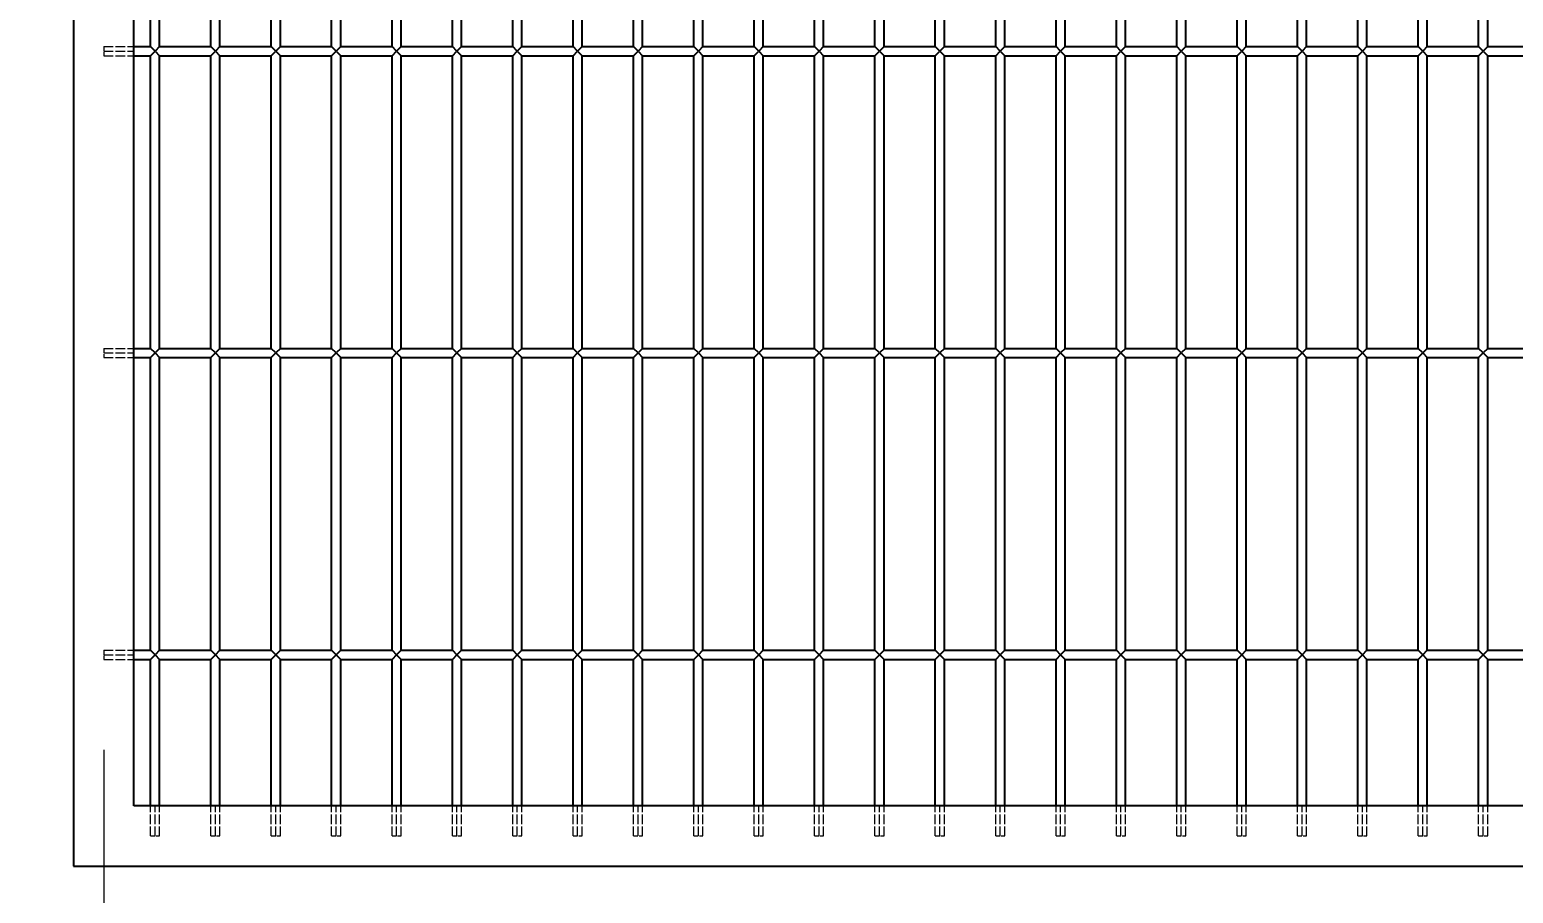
# Model space of a CAD drawing. Header units: millimetres. Extents: x 120 to 9117, y 110 to 4090.
# Drawn here: x 1880.7 to 2372.3, y 1988 to 2274.1 of the extents above; entities that cross this region are included whole.
import ezdxf

# ---------------------------------------------------------------- set-up
doc = ezdxf.new("R2010")
doc.units = ezdxf.units.MM
doc.header["$LTSCALE"] = 20
doc.linetypes.add('DASHED', pattern=[0.2067, 0.1654, -0.0413])
doc.layers.add('可见 (ISO)', color=7, linetype='Continuous', lineweight=25)
doc.layers.add('尺寸 (ISO)', color=7, linetype='Continuous', lineweight=18, true_color=0x008000)
doc.layers.add('隐藏 (ISO)', color=5, linetype='DASHED', lineweight=18, true_color=0x0000ff)
doc.styles.add('最新国标', font='simfang.ttf')
doc.dimstyles.new('默认 (GB)', dxfattribs={"dimscale": 20, "dimtxt": 2.8, "dimasz": 2.5, "dimexe": 2, "dimexo": 1.5, "dimgap": 0.5, "dimtad": 1, "dimtoh": 1, "dimdsep": 46, "dimtxsty": '最新国标', "dimcen": 0.09, "dimdle": 10, "dimclrd": 256, "dimclre": 256, "dimclrt": 256, "dimaunit": 1, "dimadec": 3, "dimazin": 2, "dimtfac": 0.535714, "dimtdec": 3, "dimtmove": 0, "dimatfit": 3, "dimfxl": 0, "dimtolj": 1, "dimlwd": -1, "dimlwe": -1, "dimarcsym": 0})

# ---------------------------------------------------------------- blocks, each defined once
blk = doc.blocks.new('*D6')
at = {"layer": 'Defpoints', "color": 0, "transparency": 16777216}
for p in [(1895.28, 3037.01), (1555.19, 1997.01), (1895.28, 1997.01)]:
    blk.add_point(p, dxfattribs=at)
at = {"layer": '尺寸 (ISO)', "color": 116, "true_color": 0x00803f, "transparency": 16777216}
for p, q in [((1865.28, 3037.01), (1515.19, 3037.01)), ((1555.19, 2987.01), (1555.19, 2047.01)), ((1865.28, 1997.01), (1515.19, 1997.01))]:
    blk.add_line(p, q, dxfattribs=at)
for points in [[(1546.85, 2987.01), (1563.52, 2987.01), (1555.19, 3037.01)], [(1546.85, 2047.01), (1563.52, 2047.01), (1555.19, 1997.01)]]:
    blk.add_solid(points, dxfattribs=at)
at = {"layer": '尺寸 (ISO)', "transparency": 16777216, "insert": (1516.87, 2517.01), "char_height": 56, "attachment_point": 5, "rotation": 90, "style": '最新国标'}
blk.add_mtext('\\A1;1040', dxfattribs=at)
blk = doc.blocks.new('*D8')
at = {"layer": 'Defpoints', "color": 0, "transparency": 16777216}
for p in [(2082.28, 2007.01), (2102.28, 2007.01), (2102.28, 1853.84)]:
    blk.add_point(p, dxfattribs=at)
at = {"layer": '尺寸 (ISO)', "color": 116, "true_color": 0x00803f, "transparency": 16777216}
for p, q in [((2082.28, 1977.01), (2082.28, 1813.84)), ((2102.28, 1977.01), (2102.28, 1813.84)), ((2032.28, 1853.84), (1982.28, 1853.84)), ((2082.28, 1853.84), (2102.28, 1853.84)), ((2152.28, 1853.84), (2295.88, 1853.84))]:
    blk.add_line(p, q, dxfattribs=at)
for points in [[(2032.28, 1862.17), (2032.28, 1845.51), (2082.28, 1853.84)], [(2152.28, 1862.17), (2152.28, 1845.51), (2102.28, 1853.84)]]:
    blk.add_solid(points, dxfattribs=at)
at = {"layer": '尺寸 (ISO)', "transparency": 16777216, "insert": (2249.08, 1892.16), "char_height": 56, "attachment_point": 5, "style": '最新国标'}
blk.add_mtext('\\A1;20', dxfattribs=at)
blk = doc.blocks.new('*D10')
at = {"layer": 'Defpoints', "color": 0, "transparency": 16777216}
for p in [(1715.28, 2507.01), (1915.28, 2507.01), (1895.28, 1997.01)]:
    blk.add_point(p, dxfattribs=at)
at = {"layer": '尺寸 (ISO)', "color": 116, "true_color": 0x00803f, "transparency": 16777216}
for p, q in [((1885.28, 2507.01), (1675.28, 2507.01)), ((1715.28, 2047.01), (1715.28, 2457.01)), ((1865.28, 1997.01), (1675.28, 1997.01))]:
    blk.add_line(p, q, dxfattribs=at)
for points in [[(1706.95, 2457.01), (1723.61, 2457.01), (1715.28, 2507.01)], [(1706.95, 2047.01), (1723.61, 2047.01), (1715.28, 1997.01)]]:
    blk.add_solid(points, dxfattribs=at)
at = {"layer": '尺寸 (ISO)', "transparency": 16777216, "insert": (1676.96, 2252.01), "char_height": 56, "attachment_point": 5, "rotation": 90, "style": '最新国标'}
blk.add_mtext('\\A1;510', dxfattribs=at)
blk = doc.blocks.new('_DotSmall')
at = {"color": 0, "linetype": 'ByBlock', "const_width": 0.5}
blk.add_lwpolyline([(-0.0625, 0, 1), (0.0625, 0, 1)], format="xyb", close=True, dxfattribs=at)
blk = doc.blocks.new('*D20')
at = {"layer": 'Defpoints', "color": 0, "transparency": 16777216}
for p in [(1905.28, 2065.51), (1895.28, 1997.01), (1905.28, 1688.28)]:
    blk.add_point(p, dxfattribs=at)
at = {"layer": '尺寸 (ISO)', "color": 116, "true_color": 0x00803f, "transparency": 16777216}
for p, q in [((1905.28, 2035.51), (1905.28, 1648.28)), ((1895.28, 1967.01), (1895.28, 1648.28)), ((1845.28, 1688.28), (1706.8, 1688.28)), ((1905.28, 1688.28), (1895.28, 1688.28)), ((1905.28, 1688.28), (2005.28, 1688.28))]:
    blk.add_line(p, q, dxfattribs=at)
blk.add_solid([(1845.28, 1696.61), (1845.28, 1679.94), (1895.28, 1688.28)], dxfattribs=at)
at = {"layer": '尺寸 (ISO)', "color": 116, "true_color": 0x00803f, "transparency": 16777216, "xscale": 50, "yscale": 50, "zscale": 50, "rotation": 180}
blk.add_blockref('_DotSmall', (1905.28, 1688.28), dxfattribs=at)
at = {"layer": '尺寸 (ISO)', "transparency": 16777216, "insert": (1751.04, 1726.6), "char_height": 56, "attachment_point": 5, "style": '最新国标'}
blk.add_mtext('\\A1;10', dxfattribs=at)
blk = doc.blocks.new('*D21')
at = {"layer": 'Defpoints', "color": 0, "transparency": 16777216}
for p in [(1905.28, 2065.51), (2935.28, 2065.51), (2935.28, 1688.28)]:
    blk.add_point(p, dxfattribs=at)
at = {"layer": '尺寸 (ISO)', "color": 116, "true_color": 0x00803f, "transparency": 16777216}
for p, q in [((1905.28, 2035.51), (1905.28, 1648.28)), ((2935.28, 2035.51), (2935.28, 1648.28)), ((1905.28, 1688.28), (2885.28, 1688.28))]:
    blk.add_line(p, q, dxfattribs=at)
blk.add_solid([(2885.28, 1696.61), (2885.28, 1679.94), (2935.28, 1688.28)], dxfattribs=at)
at = {"layer": '尺寸 (ISO)', "color": 116, "true_color": 0x00803f, "transparency": 16777216, "xscale": 50, "yscale": 50, "zscale": 50, "rotation": 180}
blk.add_blockref('_DotSmall', (1905.28, 1688.28), dxfattribs=at)
at = {"layer": '尺寸 (ISO)', "transparency": 16777216, "insert": (2395.28, 1726.6), "char_height": 56, "attachment_point": 5, "style": '最新国标'}
blk.add_mtext('\\A1;1030', dxfattribs=at)

msp = doc.modelspace()

# ---------------------------------------------------------------- linework, layer by layer
at = {"layer": '可见 (ISO)'}
for p, q in [((1895.28, 3037.011), (1895.28, 1997.011)), ((1915.28, 2017.011), (1915.28, 2507.011)), ((1920.78, 2268.511), (1920.78, 2365.511)), ((1923.78, 2268.511), (1923.78, 2365.511)), ((1940.78, 2268.511), (1940.78, 2365.511)), ((1943.78, 2268.511), (1943.78, 2365.511)), ((1960.78, 2268.511), (1960.78, 2365.511)), ((1963.78, 2268.511), (1963.78, 2365.511)), ((1980.78, 2268.511), (1980.78, 2365.511)), ((1983.78, 2268.511), (1983.78, 2365.511)), ((2000.78, 2268.511), (2000.78, 2365.511)), ((2003.78, 2268.511), (2003.78, 2365.511)), ((2020.78, 2268.511), (2020.78, 2365.511)), ((2023.78, 2268.511), (2023.78, 2365.511)), ((2040.78, 2268.511), (2040.78, 2365.511)), ((2043.78, 2268.511), (2043.78, 2365.511)), ((2060.78, 2268.511), (2060.78, 2365.511)), ((2063.78, 2268.511), (2063.78, 2365.511)), ((2080.78, 2268.511), (2080.78, 2365.511)), ((2083.78, 2268.511), (2083.78, 2365.511)), ((2100.78, 2268.511), (2100.78, 2365.511)), ((2103.78, 2268.511), (2103.78, 2365.511)), ((2120.78, 2268.511), (2120.78, 2365.511)), ((2123.78, 2268.511), (2123.78, 2365.511)), ((2140.78, 2268.511), (2140.78, 2365.511)), ((2143.78, 2268.511), (2143.78, 2365.511)), ((2160.78, 2268.511), (2160.78, 2365.511)), ((2163.78, 2268.511), (2163.78, 2365.511)), ((2180.78, 2268.511), (2180.78, 2365.511)), ((2183.78, 2268.511), (2183.78, 2365.511)), ((2200.78, 2268.511), (2200.78, 2365.511)), ((2203.78, 2268.511), (2203.78, 2365.511)), ((2220.78, 2268.511), (2220.78, 2365.511)), ((2223.78, 2268.511), (2223.78, 2365.511)), ((2240.78, 2268.511), (2240.78, 2365.511)), ((2243.78, 2268.511), (2243.78, 2365.511)), ((2260.78, 2268.511), (2260.78, 2365.511)), ((2263.78, 2268.511), (2263.78, 2365.511)), ((2280.78, 2268.511), (2280.78, 2365.511)), ((2283.78, 2268.511), (2283.78, 2365.511)), ((2300.78, 2268.511), (2300.78, 2365.511)), ((2303.78, 2268.511), (2303.78, 2365.511)), ((2320.78, 2268.511), (2320.78, 2365.511)), ((2323.78, 2268.511), (2323.78, 2365.511)), ((2340.78, 2268.511), (2340.78, 2365.511)), ((2343.78, 2268.511), (2343.78, 2365.511)), ((2360.78, 2268.511), (2360.78, 2365.511)), ((2363.78, 2268.511), (2363.78, 2365.511)), ((1915.28, 2268.511), (1920.78, 2268.511)), ((1922.28, 2267.011), (1920.78, 2268.511)), ((1920.78, 2265.511), (1922.28, 2267.011)), ((1923.78, 2268.511), (1922.28, 2267.011)), ((1922.28, 2267.011), (1923.78, 2265.511)), ((1923.78, 2268.511), (1940.78, 2268.511)), ((1942.28, 2267.011), (1940.78, 2268.511)), ((1940.78, 2265.511), (1942.28, 2267.011)), ((1943.78, 2268.511), (1942.28, 2267.011)), ((1942.28, 2267.011), (1943.78, 2265.511)), ((1943.78, 2268.511), (1960.78, 2268.511)), ((1962.28, 2267.011), (1960.78, 2268.511)), ((1960.78, 2265.511), (1962.28, 2267.011)), ((1963.78, 2268.511), (1962.28, 2267.011)), ((1962.28, 2267.011), (1963.78, 2265.511)), ((1963.78, 2268.511), (1980.78, 2268.511)), ((1982.28, 2267.011), (1980.78, 2268.511)), ((1980.78, 2265.511), (1982.28, 2267.011)), ((1983.78, 2268.511), (1982.28, 2267.011)), ((1982.28, 2267.011), (1983.78, 2265.511)), ((1983.78, 2268.511), (2000.78, 2268.511)), ((2002.28, 2267.011), (2000.78, 2268.511)), ((2000.78, 2265.511), (2002.28, 2267.011)), ((2003.78, 2268.511), (2002.28, 2267.011)), ((2002.28, 2267.011), (2003.78, 2265.511)), ((2003.78, 2268.511), (2020.78, 2268.511)), ((2022.28, 2267.011), (2020.78, 2268.511)), ((2020.78, 2265.511), (2022.28, 2267.011)), ((2023.78, 2268.511), (2022.28, 2267.011)), ((2022.28, 2267.011), (2023.78, 2265.511)), ((2023.78, 2268.511), (2040.78, 2268.511)), ((2042.28, 2267.011), (2040.78, 2268.511)), ((2040.78, 2265.511), (2042.28, 2267.011)), ((2043.78, 2268.511), (2042.28, 2267.011)), ((2042.28, 2267.011), (2043.78, 2265.511)), ((2043.78, 2268.511), (2060.78, 2268.511)), ((2062.28, 2267.011), (2060.78, 2268.511)), ((2060.78, 2265.511), (2062.28, 2267.011)), ((2063.78, 2268.511), (2062.28, 2267.011)), ((2062.28, 2267.011), (2063.78, 2265.511)), ((2063.78, 2268.511), (2080.78, 2268.511)), ((2082.28, 2267.011), (2080.78, 2268.511)), ((2080.78, 2265.511), (2082.28, 2267.011)), ((2083.78, 2268.511), (2082.28, 2267.011)), ((2082.28, 2267.011), (2083.78, 2265.511)), ((2083.78, 2268.511), (2100.78, 2268.511)), ((2102.28, 2267.011), (2100.78, 2268.511)), ((2100.78, 2265.511), (2102.28, 2267.011)), ((2103.78, 2268.511), (2102.28, 2267.011)), ((2102.28, 2267.011), (2103.78, 2265.511)), ((2103.78, 2268.511), (2120.78, 2268.511)), ((2122.28, 2267.011), (2120.78, 2268.511)), ((2120.78, 2265.511), (2122.28, 2267.011)), ((2123.78, 2268.511), (2122.28, 2267.011)), ((2122.28, 2267.011), (2123.78, 2265.511)), ((2123.78, 2268.511), (2140.78, 2268.511)), ((2142.28, 2267.011), (2140.78, 2268.511)), ((2140.78, 2265.511), (2142.28, 2267.011)), ((2143.78, 2268.511), (2142.28, 2267.011)), ((2142.28, 2267.011), (2143.78, 2265.511)), ((2143.78, 2268.511), (2160.78, 2268.511)), ((2162.28, 2267.011), (2160.78, 2268.511)), ((2160.78, 2265.511), (2162.28, 2267.011)), ((2163.78, 2268.511), (2162.28, 2267.011)), ((2162.28, 2267.011), (2163.78, 2265.511)), ((2163.78, 2268.511), (2180.78, 2268.511)), ((2182.28, 2267.011), (2180.78, 2268.511)), ((2180.78, 2265.511), (2182.28, 2267.011)), ((2183.78, 2268.511), (2182.28, 2267.011)), ((2182.28, 2267.011), (2183.78, 2265.511)), ((2183.78, 2268.511), (2200.78, 2268.511)), ((2202.28, 2267.011), (2200.78, 2268.511)), ((2200.78, 2265.511), (2202.28, 2267.011)), ((2203.78, 2268.511), (2202.28, 2267.011)), ((2202.28, 2267.011), (2203.78, 2265.511)), ((2203.78, 2268.511), (2220.78, 2268.511)), ((2222.28, 2267.011), (2220.78, 2268.511)), ((2220.78, 2265.511), (2222.28, 2267.011)), ((2223.78, 2268.511), (2222.28, 2267.011)), ((2222.28, 2267.011), (2223.78, 2265.511)), ((2223.78, 2268.511), (2240.78, 2268.511)), ((2242.28, 2267.011), (2240.78, 2268.511)), ((2240.78, 2265.511), (2242.28, 2267.011)), ((2243.78, 2268.511), (2242.28, 2267.011)), ((2242.28, 2267.011), (2243.78, 2265.511)), ((2243.78, 2268.511), (2260.78, 2268.511)), ((2262.28, 2267.011), (2260.78, 2268.511)), ((2260.78, 2265.511), (2262.28, 2267.011)), ((2263.78, 2268.511), (2262.28, 2267.011)), ((2262.28, 2267.011), (2263.78, 2265.511)), ((2263.78, 2268.511), (2280.78, 2268.511)), ((2282.28, 2267.011), (2280.78, 2268.511)), ((2280.78, 2265.511), (2282.28, 2267.011)), ((2283.78, 2268.511), (2282.28, 2267.011)), ((2282.28, 2267.011), (2283.78, 2265.511)), ((2283.78, 2268.511), (2300.78, 2268.511)), ((2302.28, 2267.011), (2300.78, 2268.511)), ((2300.78, 2265.511), (2302.28, 2267.011)), ((2303.78, 2268.511), (2302.28, 2267.011)), ((2302.28, 2267.011), (2303.78, 2265.511)), ((2303.78, 2268.511), (2320.78, 2268.511)), ((2322.28, 2267.011), (2320.78, 2268.511)), ((2320.78, 2265.511), (2322.28, 2267.011)), ((2323.78, 2268.511), (2322.28, 2267.011)), ((2322.28, 2267.011), (2323.78, 2265.511)), ((2323.78, 2268.511), (2340.78, 2268.511)), ((2342.28, 2267.011), (2340.78, 2268.511)), ((2340.78, 2265.511), (2342.28, 2267.011)), ((2343.78, 2268.511), (2342.28, 2267.011)), ((2342.28, 2267.011), (2343.78, 2265.511)), ((2343.78, 2268.511), (2360.78, 2268.511)), ((2362.28, 2267.011), (2360.78, 2268.511)), ((2360.78, 2265.511), (2362.28, 2267.011)), ((2363.78, 2268.511), (2362.28, 2267.011)), ((2362.28, 2267.011), (2363.78, 2265.511)), ((2363.78, 2268.511), (2380.78, 2268.511)), ((1915.28, 2265.511), (1920.78, 2265.511)), ((1920.78, 2168.511), (1920.78, 2265.511)), ((1923.78, 2265.511), (1940.78, 2265.511)), ((1923.78, 2168.511), (1923.78, 2265.511)), ((1940.78, 2168.511), (1940.78, 2265.511)), ((1943.78, 2265.511), (1960.78, 2265.511)), ((1943.78, 2168.511), (1943.78, 2265.511)), ((1960.78, 2168.511), (1960.78, 2265.511)), ((1963.78, 2265.511), (1980.78, 2265.511)), ((1963.78, 2168.511), (1963.78, 2265.511)), ((1980.78, 2168.511), (1980.78, 2265.511)), ((1983.78, 2265.511), (2000.78, 2265.511)), ((1983.78, 2168.511), (1983.78, 2265.511)), ((2000.78, 2168.511), (2000.78, 2265.511)), ((2003.78, 2265.511), (2020.78, 2265.511)), ((2003.78, 2168.511), (2003.78, 2265.511)), ((2020.78, 2168.511), (2020.78, 2265.511)), ((2023.78, 2265.511), (2040.78, 2265.511)), ((2023.78, 2168.511), (2023.78, 2265.511)), ((2040.78, 2168.511), (2040.78, 2265.511)), ((2043.78, 2265.511), (2060.78, 2265.511)), ((2043.78, 2168.511), (2043.78, 2265.511)), ((2060.78, 2168.511), (2060.78, 2265.511)), ((2063.78, 2265.511), (2080.78, 2265.511)), ((2063.78, 2168.511), (2063.78, 2265.511)), ((2080.78, 2168.511), (2080.78, 2265.511)), ((2083.78, 2265.511), (2100.78, 2265.511)), ((2083.78, 2168.511), (2083.78, 2265.511)), ((2100.78, 2168.511), (2100.78, 2265.511)), ((2103.78, 2265.511), (2120.78, 2265.511)), ((2103.78, 2168.511), (2103.78, 2265.511)), ((2120.78, 2168.511), (2120.78, 2265.511)), ((2123.78, 2265.511), (2140.78, 2265.511)), ((2123.78, 2168.511), (2123.78, 2265.511)), ((2140.78, 2168.511), (2140.78, 2265.511)), ((2143.78, 2265.511), (2160.78, 2265.511)), ((2143.78, 2168.511), (2143.78, 2265.511)), ((2160.78, 2168.511), (2160.78, 2265.511)), ((2163.78, 2265.511), (2180.78, 2265.511)), ((2163.78, 2168.511), (2163.78, 2265.511)), ((2180.78, 2168.511), (2180.78, 2265.511)), ((2183.78, 2265.511), (2200.78, 2265.511)), ((2183.78, 2168.511), (2183.78, 2265.511)), ((2200.78, 2168.511), (2200.78, 2265.511)), ((2203.78, 2265.511), (2220.78, 2265.511)), ((2203.78, 2168.511), (2203.78, 2265.511)), ((2220.78, 2168.511), (2220.78, 2265.511)), ((2223.78, 2265.511), (2240.78, 2265.511)), ((2223.78, 2168.511), (2223.78, 2265.511)), ((2240.78, 2168.511), (2240.78, 2265.511)), ((2243.78, 2265.511), (2260.78, 2265.511)), ((2243.78, 2168.511), (2243.78, 2265.511)), ((2260.78, 2168.511), (2260.78, 2265.511)), ((2263.78, 2265.511), (2280.78, 2265.511)), ((2263.78, 2168.511), (2263.78, 2265.511)), ((2280.78, 2168.511), (2280.78, 2265.511)), ((2283.78, 2265.511), (2300.78, 2265.511)), ((2283.78, 2168.511), (2283.78, 2265.511)), ((2300.78, 2168.511), (2300.78, 2265.511)), ((2303.78, 2265.511), (2320.78, 2265.511)), ((2303.78, 2168.511), (2303.78, 2265.511)), ((2320.78, 2168.511), (2320.78, 2265.511)), ((2323.78, 2265.511), (2340.78, 2265.511)), ((2323.78, 2168.511), (2323.78, 2265.511)), ((2340.78, 2168.511), (2340.78, 2265.511)), ((2343.78, 2265.511), (2360.78, 2265.511)), ((2343.78, 2168.511), (2343.78, 2265.511)), ((2360.78, 2168.511), (2360.78, 2265.511)), ((2363.78, 2265.511), (2380.78, 2265.511)), ((2363.78, 2168.511), (2363.78, 2265.511)), ((1915.28, 2168.511), (1920.78, 2168.511)), ((1922.28, 2167.011), (1920.78, 2168.511)), ((1923.78, 2168.511), (1922.28, 2167.011)), ((1923.78, 2168.511), (1940.78, 2168.511)), ((1942.28, 2167.011), (1940.78, 2168.511)), ((1943.78, 2168.511), (1942.28, 2167.011)), ((1943.78, 2168.511), (1960.78, 2168.511)), ((1962.28, 2167.011), (1960.78, 2168.511)), ((1963.78, 2168.511), (1962.28, 2167.011)), ((1963.78, 2168.511), (1980.78, 2168.511)), ((1982.28, 2167.011), (1980.78, 2168.511)), ((1983.78, 2168.511), (1982.28, 2167.011)), ((1983.78, 2168.511), (2000.78, 2168.511)), ((2002.28, 2167.011), (2000.78, 2168.511)), ((2003.78, 2168.511), (2002.28, 2167.011)), ((2003.78, 2168.511), (2020.78, 2168.511)), ((2022.28, 2167.011), (2020.78, 2168.511)), ((2023.78, 2168.511), (2022.28, 2167.011)), ((2023.78, 2168.511), (2040.78, 2168.511)), ((2042.28, 2167.011), (2040.78, 2168.511)), ((2043.78, 2168.511), (2042.28, 2167.011)), ((2043.78, 2168.511), (2060.78, 2168.511)), ((2062.28, 2167.011), (2060.78, 2168.511)), ((2063.78, 2168.511), (2062.28, 2167.011)), ((2063.78, 2168.511), (2080.78, 2168.511)), ((2082.28, 2167.011), (2080.78, 2168.511)), ((2083.78, 2168.511), (2082.28, 2167.011)), ((2083.78, 2168.511), (2100.78, 2168.511)), ((2102.28, 2167.011), (2100.78, 2168.511)), ((2103.78, 2168.511), (2102.28, 2167.011)), ((2103.78, 2168.511), (2120.78, 2168.511)), ((2122.28, 2167.011), (2120.78, 2168.511)), ((2123.78, 2168.511), (2122.28, 2167.011)), ((2123.78, 2168.511), (2140.78, 2168.511)), ((2142.28, 2167.011), (2140.78, 2168.511)), ((2143.78, 2168.511), (2142.28, 2167.011)), ((2143.78, 2168.511), (2160.78, 2168.511)), ((2162.28, 2167.011), (2160.78, 2168.511)), ((2163.78, 2168.511), (2162.28, 2167.011)), ((2163.78, 2168.511), (2180.78, 2168.511)), ((2182.28, 2167.011), (2180.78, 2168.511)), ((2183.78, 2168.511), (2182.28, 2167.011)), ((2183.78, 2168.511), (2200.78, 2168.511)), ((2202.28, 2167.011), (2200.78, 2168.511)), ((2203.78, 2168.511), (2202.28, 2167.011)), ((2203.78, 2168.511), (2220.78, 2168.511)), ((2222.28, 2167.011), (2220.78, 2168.511)), ((2223.78, 2168.511), (2222.28, 2167.011)), ((2223.78, 2168.511), (2240.78, 2168.511)), ((2242.28, 2167.011), (2240.78, 2168.511)), ((2243.78, 2168.511), (2242.28, 2167.011)), ((2243.78, 2168.511), (2260.78, 2168.511)), ((2262.28, 2167.011), (2260.78, 2168.511)), ((2263.78, 2168.511), (2262.28, 2167.011)), ((2263.78, 2168.511), (2280.78, 2168.511)), ((2282.28, 2167.011), (2280.78, 2168.511)), ((2283.78, 2168.511), (2282.28, 2167.011)), ((2283.78, 2168.511), (2300.78, 2168.511)), ((2302.28, 2167.011), (2300.78, 2168.511)), ((2303.78, 2168.511), (2302.28, 2167.011)), ((2303.78, 2168.511), (2320.78, 2168.511)), ((2322.28, 2167.011), (2320.78, 2168.511)), ((2323.78, 2168.511), (2322.28, 2167.011)), ((2323.78, 2168.511), (2340.78, 2168.511)), ((2342.28, 2167.011), (2340.78, 2168.511)), ((2343.78, 2168.511), (2342.28, 2167.011)), ((2343.78, 2168.511), (2360.78, 2168.511)), ((2362.28, 2167.011), (2360.78, 2168.511)), ((2363.78, 2168.511), (2362.28, 2167.011)), ((2363.78, 2168.511), (2380.78, 2168.511)), ((1915.28, 2165.511), (1920.78, 2165.511)), ((1920.78, 2165.511), (1922.28, 2167.011)), ((1920.78, 2068.511), (1920.78, 2165.511)), ((1922.28, 2167.011), (1923.78, 2165.511)), ((1923.78, 2165.511), (1940.78, 2165.511)), ((1923.78, 2068.511), (1923.78, 2165.511)), ((1940.78, 2165.511), (1942.28, 2167.011)), ((1940.78, 2068.511), (1940.78, 2165.511)), ((1942.28, 2167.011), (1943.78, 2165.511)), ((1943.78, 2165.511), (1960.78, 2165.511)), ((1943.78, 2068.511), (1943.78, 2165.511)), ((1960.78, 2165.511), (1962.28, 2167.011)), ((1960.78, 2068.511), (1960.78, 2165.511)), ((1962.28, 2167.011), (1963.78, 2165.511)), ((1963.78, 2165.511), (1980.78, 2165.511)), ((1963.78, 2068.511), (1963.78, 2165.511)), ((1980.78, 2165.511), (1982.28, 2167.011)), ((1980.78, 2068.511), (1980.78, 2165.511)), ((1982.28, 2167.011), (1983.78, 2165.511)), ((1983.78, 2165.511), (2000.78, 2165.511)), ((1983.78, 2068.511), (1983.78, 2165.511)), ((2000.78, 2165.511), (2002.28, 2167.011)), ((2000.78, 2068.511), (2000.78, 2165.511)), ((2002.28, 2167.011), (2003.78, 2165.511)), ((2003.78, 2165.511), (2020.78, 2165.511)), ((2003.78, 2068.511), (2003.78, 2165.511)), ((2020.78, 2165.511), (2022.28, 2167.011)), ((2020.78, 2068.511), (2020.78, 2165.511)), ((2022.28, 2167.011), (2023.78, 2165.511)), ((2023.78, 2165.511), (2040.78, 2165.511)), ((2023.78, 2068.511), (2023.78, 2165.511)), ((2040.78, 2165.511), (2042.28, 2167.011)), ((2040.78, 2068.511), (2040.78, 2165.511)), ((2042.28, 2167.011), (2043.78, 2165.511)), ((2043.78, 2165.511), (2060.78, 2165.511)), ((2043.78, 2068.511), (2043.78, 2165.511)), ((2060.78, 2165.511), (2062.28, 2167.011)), ((2060.78, 2068.511), (2060.78, 2165.511)), ((2062.28, 2167.011), (2063.78, 2165.511)), ((2063.78, 2165.511), (2080.78, 2165.511)), ((2063.78, 2068.511), (2063.78, 2165.511)), ((2080.78, 2165.511), (2082.28, 2167.011)), ((2080.78, 2068.511), (2080.78, 2165.511)), ((2082.28, 2167.011), (2083.78, 2165.511)), ((2083.78, 2165.511), (2100.78, 2165.511)), ((2083.78, 2068.511), (2083.78, 2165.511)), ((2100.78, 2165.511), (2102.28, 2167.011)), ((2100.78, 2068.511), (2100.78, 2165.511)), ((2102.28, 2167.011), (2103.78, 2165.511)), ((2103.78, 2165.511), (2120.78, 2165.511)), ((2103.78, 2068.511), (2103.78, 2165.511)), ((2120.78, 2165.511), (2122.28, 2167.011)), ((2120.78, 2068.511), (2120.78, 2165.511)), ((2122.28, 2167.011), (2123.78, 2165.511)), ((2123.78, 2165.511), (2140.78, 2165.511)), ((2123.78, 2068.511), (2123.78, 2165.511)), ((2140.78, 2165.511), (2142.28, 2167.011)), ((2140.78, 2068.511), (2140.78, 2165.511)), ((2142.28, 2167.011), (2143.78, 2165.511)), ((2143.78, 2165.511), (2160.78, 2165.511)), ((2143.78, 2068.511), (2143.78, 2165.511)), ((2160.78, 2165.511), (2162.28, 2167.011)), ((2160.78, 2068.511), (2160.78, 2165.511)), ((2162.28, 2167.011), (2163.78, 2165.511)), ((2163.78, 2165.511), (2180.78, 2165.511)), ((2163.78, 2068.511), (2163.78, 2165.511)), ((2180.78, 2165.511), (2182.28, 2167.011)), ((2180.78, 2068.511), (2180.78, 2165.511)), ((2182.28, 2167.011), (2183.78, 2165.511)), ((2183.78, 2165.511), (2200.78, 2165.511)), ((2183.78, 2068.511), (2183.78, 2165.511)), ((2200.78, 2165.511), (2202.28, 2167.011)), ((2200.78, 2068.511), (2200.78, 2165.511)), ((2202.28, 2167.011), (2203.78, 2165.511)), ((2203.78, 2165.511), (2220.78, 2165.511)), ((2203.78, 2068.511), (2203.78, 2165.511)), ((2220.78, 2165.511), (2222.28, 2167.011)), ((2220.78, 2068.511), (2220.78, 2165.511)), ((2222.28, 2167.011), (2223.78, 2165.511)), ((2223.78, 2165.511), (2240.78, 2165.511)), ((2223.78, 2068.511), (2223.78, 2165.511)), ((2240.78, 2165.511), (2242.28, 2167.011)), ((2240.78, 2068.511), (2240.78, 2165.511)), ((2242.28, 2167.011), (2243.78, 2165.511)), ((2243.78, 2165.511), (2260.78, 2165.511)), ((2243.78, 2068.511), (2243.78, 2165.511)), ((2260.78, 2165.511), (2262.28, 2167.011)), ((2260.78, 2068.511), (2260.78, 2165.511)), ((2262.28, 2167.011), (2263.78, 2165.511)), ((2263.78, 2165.511), (2280.78, 2165.511)), ((2263.78, 2068.511), (2263.78, 2165.511)), ((2280.78, 2165.511), (2282.28, 2167.011)), ((2280.78, 2068.511), (2280.78, 2165.511)), ((2282.28, 2167.011), (2283.78, 2165.511)), ((2283.78, 2165.511), (2300.78, 2165.511)), ((2283.78, 2068.511), (2283.78, 2165.511)), ((2300.78, 2165.511), (2302.28, 2167.011)), ((2300.78, 2068.511), (2300.78, 2165.511)), ((2302.28, 2167.011), (2303.78, 2165.511)), ((2303.78, 2165.511), (2320.78, 2165.511)), ((2303.78, 2068.511), (2303.78, 2165.511)), ((2320.78, 2165.511), (2322.28, 2167.011)), ((2320.78, 2068.511), (2320.78, 2165.511)), ((2322.28, 2167.011), (2323.78, 2165.511)), ((2323.78, 2165.511), (2340.78, 2165.511)), ((2323.78, 2068.511), (2323.78, 2165.511)), ((2340.78, 2165.511), (2342.28, 2167.011)), ((2340.78, 2068.511), (2340.78, 2165.511)), ((2342.28, 2167.011), (2343.78, 2165.511)), ((2343.78, 2165.511), (2360.78, 2165.511)), ((2343.78, 2068.511), (2343.78, 2165.511)), ((2360.78, 2165.511), (2362.28, 2167.011)), ((2360.78, 2068.511), (2360.78, 2165.511)), ((2362.28, 2167.011), (2363.78, 2165.511)), ((2363.78, 2165.511), (2380.78, 2165.511)), ((2363.78, 2068.511), (2363.78, 2165.511)), ((1915.28, 2068.511), (1920.78, 2068.511)), ((1915.28, 2065.511), (1920.78, 2065.511)), ((1922.28, 2067.011), (1920.78, 2068.511)), ((1920.78, 2065.511), (1922.28, 2067.011)), ((1920.78, 2017.011), (1920.78, 2065.511)), ((1923.78, 2068.511), (1922.28, 2067.011)), ((1922.28, 2067.011), (1923.78, 2065.511)), ((1923.78, 2068.511), (1940.78, 2068.511)), ((1923.78, 2065.511), (1940.78, 2065.511)), ((1923.78, 2017.011), (1923.78, 2065.511)), ((1940.78, 2068.511), (1942.28, 2067.011)), ((1942.28, 2067.011), (1940.78, 2065.511)), ((1940.78, 2017.011), (1940.78, 2065.511)), ((1942.28, 2067.011), (1943.78, 2068.511)), ((1943.78, 2065.511), (1942.28, 2067.011)), ((1943.78, 2068.511), (1960.78, 2068.511)), ((1943.78, 2017.011), (1943.78, 2065.511)), ((1943.78, 2065.511), (1960.78, 2065.511)), ((1960.78, 2068.511), (1962.28, 2067.011)), ((1962.28, 2067.011), (1960.78, 2065.511)), ((1960.78, 2017.011), (1960.78, 2065.511)), ((1962.28, 2067.011), (1963.78, 2068.511)), ((1963.78, 2065.511), (1962.28, 2067.011)), ((1963.78, 2068.511), (1980.78, 2068.511)), ((1963.78, 2017.011), (1963.78, 2065.511)), ((1963.78, 2065.511), (1980.78, 2065.511)), ((1980.78, 2068.511), (1982.28, 2067.011)), ((1982.28, 2067.011), (1980.78, 2065.511)), ((1980.78, 2017.011), (1980.78, 2065.511)), ((1982.28, 2067.011), (1983.78, 2068.511)), ((1983.78, 2065.511), (1982.28, 2067.011)), ((1983.78, 2068.511), (2000.78, 2068.511)), ((1983.78, 2017.011), (1983.78, 2065.511)), ((1983.78, 2065.511), (2000.78, 2065.511)), ((2000.78, 2068.511), (2002.28, 2067.011)), ((2002.28, 2067.011), (2000.78, 2065.511)), ((2000.78, 2017.011), (2000.78, 2065.511)), ((2002.28, 2067.011), (2003.78, 2068.511)), ((2003.78, 2065.511), (2002.28, 2067.011)), ((2003.78, 2068.511), (2020.78, 2068.511)), ((2003.78, 2017.011), (2003.78, 2065.511)), ((2003.78, 2065.511), (2020.78, 2065.511)), ((2020.78, 2068.511), (2022.28, 2067.011)), ((2022.28, 2067.011), (2020.78, 2065.511)), ((2020.78, 2017.011), (2020.78, 2065.511)), ((2022.28, 2067.011), (2023.78, 2068.511)), ((2023.78, 2065.511), (2022.28, 2067.011)), ((2023.78, 2068.511), (2040.78, 2068.511)), ((2023.78, 2017.011), (2023.78, 2065.511)), ((2023.78, 2065.511), (2040.78, 2065.511)), ((2040.78, 2068.511), (2042.28, 2067.011)), ((2042.28, 2067.011), (2040.78, 2065.511)), ((2040.78, 2017.011), (2040.78, 2065.511)), ((2042.28, 2067.011), (2043.78, 2068.511)), ((2043.78, 2065.511), (2042.28, 2067.011)), ((2043.78, 2068.511), (2060.78, 2068.511)), ((2043.78, 2017.011), (2043.78, 2065.511)), ((2043.78, 2065.511), (2060.78, 2065.511)), ((2060.78, 2068.511), (2062.28, 2067.011)), ((2062.28, 2067.011), (2060.78, 2065.511)), ((2060.78, 2017.011), (2060.78, 2065.511)), ((2062.28, 2067.011), (2063.78, 2068.511)), ((2063.78, 2065.511), (2062.28, 2067.011)), ((2063.78, 2068.511), (2080.78, 2068.511)), ((2063.78, 2017.011), (2063.78, 2065.511)), ((2063.78, 2065.511), (2080.78, 2065.511)), ((2080.78, 2068.511), (2082.28, 2067.011)), ((2082.28, 2067.011), (2080.78, 2065.511)), ((2080.78, 2017.011), (2080.78, 2065.511)), ((2082.28, 2067.011), (2083.78, 2068.511)), ((2083.78, 2065.511), (2082.28, 2067.011)), ((2083.78, 2068.511), (2100.78, 2068.511)), ((2083.78, 2017.011), (2083.78, 2065.511)), ((2083.78, 2065.511), (2100.78, 2065.511)), ((2100.78, 2068.511), (2102.28, 2067.011)), ((2102.28, 2067.011), (2100.78, 2065.511)), ((2100.78, 2017.011), (2100.78, 2065.511)), ((2102.28, 2067.011), (2103.78, 2068.511)), ((2103.78, 2065.511), (2102.28, 2067.011)), ((2103.78, 2068.511), (2120.78, 2068.511)), ((2103.78, 2017.011), (2103.78, 2065.511)), ((2103.78, 2065.511), (2120.78, 2065.511)), ((2120.78, 2068.511), (2122.28, 2067.011)), ((2122.28, 2067.011), (2120.78, 2065.511)), ((2120.78, 2017.011), (2120.78, 2065.511)), ((2122.28, 2067.011), (2123.78, 2068.511)), ((2123.78, 2065.511), (2122.28, 2067.011)), ((2123.78, 2068.511), (2140.78, 2068.511)), ((2123.78, 2017.011), (2123.78, 2065.511)), ((2123.78, 2065.511), (2140.78, 2065.511)), ((2140.78, 2068.511), (2142.28, 2067.011)), ((2142.28, 2067.011), (2140.78, 2065.511)), ((2140.78, 2017.011), (2140.78, 2065.511)), ((2142.28, 2067.011), (2143.78, 2068.511)), ((2143.78, 2065.511), (2142.28, 2067.011)), ((2143.78, 2068.511), (2160.78, 2068.511)), ((2143.78, 2017.011), (2143.78, 2065.511)), ((2143.78, 2065.511), (2160.78, 2065.511)), ((2160.78, 2068.511), (2162.28, 2067.011)), ((2162.28, 2067.011), (2160.78, 2065.511)), ((2160.78, 2017.011), (2160.78, 2065.511)), ((2162.28, 2067.011), (2163.78, 2068.511)), ((2163.78, 2065.511), (2162.28, 2067.011)), ((2163.78, 2068.511), (2180.78, 2068.511)), ((2163.78, 2017.011), (2163.78, 2065.511)), ((2163.78, 2065.511), (2180.78, 2065.511)), ((2180.78, 2068.511), (2182.28, 2067.011)), ((2182.28, 2067.011), (2180.78, 2065.511)), ((2180.78, 2017.011), (2180.78, 2065.511)), ((2182.28, 2067.011), (2183.78, 2068.511)), ((2183.78, 2065.511), (2182.28, 2067.011)), ((2183.78, 2068.511), (2200.78, 2068.511)), ((2183.78, 2017.011), (2183.78, 2065.511)), ((2183.78, 2065.511), (2200.78, 2065.511)), ((2200.78, 2068.511), (2202.28, 2067.011)), ((2202.28, 2067.011), (2200.78, 2065.511)), ((2200.78, 2017.011), (2200.78, 2065.511)), ((2202.28, 2067.011), (2203.78, 2068.511)), ((2203.78, 2065.511), (2202.28, 2067.011)), ((2203.78, 2068.511), (2220.78, 2068.511)), ((2203.78, 2017.011), (2203.78, 2065.511)), ((2203.78, 2065.511), (2220.78, 2065.511)), ((2220.78, 2068.511), (2222.28, 2067.011)), ((2222.28, 2067.011), (2220.78, 2065.511)), ((2220.78, 2017.011), (2220.78, 2065.511)), ((2222.28, 2067.011), (2223.78, 2068.511)), ((2223.78, 2065.511), (2222.28, 2067.011)), ((2223.78, 2068.511), (2240.78, 2068.511)), ((2223.78, 2017.011), (2223.78, 2065.511)), ((2223.78, 2065.511), (2240.78, 2065.511)), ((2240.78, 2068.511), (2242.28, 2067.011)), ((2242.28, 2067.011), (2240.78, 2065.511)), ((2240.78, 2017.011), (2240.78, 2065.511)), ((2242.28, 2067.011), (2243.78, 2068.511)), ((2243.78, 2065.511), (2242.28, 2067.011)), ((2243.78, 2068.511), (2260.78, 2068.511)), ((2243.78, 2017.011), (2243.78, 2065.511)), ((2243.78, 2065.511), (2260.78, 2065.511)), ((2260.78, 2068.511), (2262.28, 2067.011)), ((2262.28, 2067.011), (2260.78, 2065.511)), ((2260.78, 2017.011), (2260.78, 2065.511)), ((2262.28, 2067.011), (2263.78, 2068.511)), ((2263.78, 2065.511), (2262.28, 2067.011)), ((2263.78, 2068.511), (2280.78, 2068.511)), ((2263.78, 2017.011), (2263.78, 2065.511)), ((2263.78, 2065.511), (2280.78, 2065.511)), ((2280.78, 2068.511), (2282.28, 2067.011)), ((2282.28, 2067.011), (2280.78, 2065.511)), ((2280.78, 2017.011), (2280.78, 2065.511)), ((2282.28, 2067.011), (2283.78, 2068.511)), ((2283.78, 2065.511), (2282.28, 2067.011)), ((2283.78, 2068.511), (2300.78, 2068.511)), ((2283.78, 2017.011), (2283.78, 2065.511)), ((2283.78, 2065.511), (2300.78, 2065.511)), ((2300.78, 2068.511), (2302.28, 2067.011)), ((2302.28, 2067.011), (2300.78, 2065.511)), ((2300.78, 2017.011), (2300.78, 2065.511)), ((2302.28, 2067.011), (2303.78, 2068.511)), ((2303.78, 2065.511), (2302.28, 2067.011)), ((2303.78, 2068.511), (2320.78, 2068.511)), ((2303.78, 2017.011), (2303.78, 2065.511)), ((2303.78, 2065.511), (2320.78, 2065.511)), ((2320.78, 2068.511), (2322.28, 2067.011)), ((2322.28, 2067.011), (2320.78, 2065.511)), ((2320.78, 2017.011), (2320.78, 2065.511)), ((2322.28, 2067.011), (2323.78, 2068.511)), ((2323.78, 2065.511), (2322.28, 2067.011)), ((2323.78, 2068.511), (2340.78, 2068.511)), ((2323.78, 2017.011), (2323.78, 2065.511)), ((2323.78, 2065.511), (2340.78, 2065.511)), ((2340.78, 2068.511), (2342.28, 2067.011)), ((2342.28, 2067.011), (2340.78, 2065.511)), ((2340.78, 2017.011), (2340.78, 2065.511)), ((2342.28, 2067.011), (2343.78, 2068.511)), ((2343.78, 2065.511), (2342.28, 2067.011)), ((2343.78, 2068.511), (2360.78, 2068.511)), ((2343.78, 2017.011), (2343.78, 2065.511)), ((2343.78, 2065.511), (2360.78, 2065.511)), ((2360.78, 2068.511), (2362.28, 2067.011)), ((2362.28, 2067.011), (2360.78, 2065.511)), ((2360.78, 2017.011), (2360.78, 2065.511)), ((2362.28, 2067.011), (2363.78, 2068.511)), ((2363.78, 2065.511), (2362.28, 2067.011)), ((2363.78, 2068.511), (2380.78, 2068.511)), ((2363.78, 2017.011), (2363.78, 2065.511)), ((2363.78, 2065.511), (2380.78, 2065.511)), ((2925.28, 2017.011), (1915.28, 2017.011)), ((1895.28, 1997.011), (2945.28, 1997.011))]:
    msp.add_line(p, q, dxfattribs=at)
at = {"layer": '隐藏 (ISO)', "ltscale": 0.448684}
for p, q in [((1905.28, 2268.511), (1905.28, 2265.511)), ((1905.28, 2168.511), (1905.28, 2165.511)), ((1905.28, 2068.511), (1905.28, 2065.511)), ((1920.78, 2007.011), (1923.78, 2007.011)), ((1940.78, 2007.011), (1943.78, 2007.011)), ((1960.78, 2007.011), (1963.78, 2007.011)), ((1980.78, 2007.011), (1983.78, 2007.011)), ((2000.78, 2007.011), (2003.78, 2007.011)), ((2020.78, 2007.011), (2023.78, 2007.011)), ((2040.78, 2007.011), (2043.78, 2007.011)), ((2060.78, 2007.011), (2063.78, 2007.011)), ((2080.78, 2007.011), (2083.78, 2007.011)), ((2100.78, 2007.011), (2103.78, 2007.011)), ((2120.78, 2007.011), (2123.78, 2007.011)), ((2140.78, 2007.011), (2143.78, 2007.011)), ((2160.78, 2007.011), (2163.78, 2007.011)), ((2180.78, 2007.011), (2183.78, 2007.011)), ((2200.78, 2007.011), (2203.78, 2007.011)), ((2220.78, 2007.011), (2223.78, 2007.011)), ((2240.78, 2007.011), (2243.78, 2007.011)), ((2260.78, 2007.011), (2263.78, 2007.011)), ((2280.78, 2007.011), (2283.78, 2007.011)), ((2300.78, 2007.011), (2303.78, 2007.011)), ((2320.78, 2007.011), (2323.78, 2007.011)), ((2340.78, 2007.011), (2343.78, 2007.011)), ((2360.78, 2007.011), (2363.78, 2007.011))]:
    msp.add_line(p, q, dxfattribs=at)
at = {"layer": '隐藏 (ISO)', "ltscale": 0.952248}
for p, q in [((1905.28, 2268.511), (1915.28, 2268.511)), ((1905.28, 2267.011), (1915.28, 2267.011)), ((1905.28, 2265.511), (1915.28, 2265.511)), ((1905.28, 2168.511), (1915.28, 2168.511)), ((1905.28, 2167.011), (1915.28, 2167.011)), ((1905.28, 2165.511), (1915.28, 2165.511)), ((1905.28, 2068.511), (1915.28, 2068.511)), ((1905.28, 2067.011), (1915.28, 2067.011)), ((1905.28, 2065.511), (1915.28, 2065.511)), ((1920.78, 2007.011), (1920.78, 2017.011)), ((1922.28, 2007.011), (1922.28, 2017.011)), ((1923.78, 2007.011), (1923.78, 2017.011)), ((1940.78, 2007.011), (1940.78, 2017.011)), ((1942.28, 2007.011), (1942.28, 2017.011)), ((1943.78, 2007.011), (1943.78, 2017.011)), ((1960.78, 2007.011), (1960.78, 2017.011)), ((1962.28, 2007.011), (1962.28, 2017.011)), ((1963.78, 2007.011), (1963.78, 2017.011)), ((1980.78, 2007.011), (1980.78, 2017.011)), ((1982.28, 2007.011), (1982.28, 2017.011)), ((1983.78, 2007.011), (1983.78, 2017.011)), ((2000.78, 2007.011), (2000.78, 2017.011)), ((2002.28, 2007.011), (2002.28, 2017.011)), ((2003.78, 2007.011), (2003.78, 2017.011)), ((2020.78, 2007.011), (2020.78, 2017.011)), ((2022.28, 2007.011), (2022.28, 2017.011)), ((2023.78, 2007.011), (2023.78, 2017.011)), ((2040.78, 2007.011), (2040.78, 2017.011)), ((2042.28, 2007.011), (2042.28, 2017.011)), ((2043.78, 2007.011), (2043.78, 2017.011)), ((2060.78, 2007.011), (2060.78, 2017.011)), ((2062.28, 2007.011), (2062.28, 2017.011)), ((2063.78, 2007.011), (2063.78, 2017.011)), ((2080.78, 2007.011), (2080.78, 2017.011)), ((2082.28, 2007.011), (2082.28, 2017.011)), ((2083.78, 2007.011), (2083.78, 2017.011)), ((2100.78, 2007.011), (2100.78, 2017.011)), ((2102.28, 2007.011), (2102.28, 2017.011)), ((2103.78, 2007.011), (2103.78, 2017.011)), ((2120.78, 2007.011), (2120.78, 2017.011)), ((2122.28, 2007.011), (2122.28, 2017.011)), ((2123.78, 2007.011), (2123.78, 2017.011)), ((2140.78, 2007.011), (2140.78, 2017.011)), ((2142.28, 2007.011), (2142.28, 2017.011)), ((2143.78, 2007.011), (2143.78, 2017.011)), ((2160.78, 2007.011), (2160.78, 2017.011)), ((2162.28, 2007.011), (2162.28, 2017.011)), ((2163.78, 2007.011), (2163.78, 2017.011)), ((2180.78, 2007.011), (2180.78, 2017.011)), ((2182.28, 2007.011), (2182.28, 2017.011)), ((2183.78, 2007.011), (2183.78, 2017.011)), ((2200.78, 2007.011), (2200.78, 2017.011)), ((2202.28, 2007.011), (2202.28, 2017.011)), ((2203.78, 2007.011), (2203.78, 2017.011)), ((2220.78, 2007.011), (2220.78, 2017.011)), ((2222.28, 2007.011), (2222.28, 2017.011)), ((2223.78, 2007.011), (2223.78, 2017.011)), ((2240.78, 2007.011), (2240.78, 2017.011)), ((2242.28, 2007.011), (2242.28, 2017.011)), ((2243.78, 2007.011), (2243.78, 2017.011)), ((2260.78, 2007.011), (2260.78, 2017.011)), ((2262.28, 2007.011), (2262.28, 2017.011)), ((2263.78, 2007.011), (2263.78, 2017.011)), ((2280.78, 2007.011), (2280.78, 2017.011)), ((2282.28, 2007.011), (2282.28, 2017.011)), ((2283.78, 2007.011), (2283.78, 2017.011)), ((2300.78, 2007.011), (2300.78, 2017.011)), ((2302.28, 2007.011), (2302.28, 2017.011)), ((2303.78, 2007.011), (2303.78, 2017.011)), ((2320.78, 2007.011), (2320.78, 2017.011)), ((2322.28, 2007.011), (2322.28, 2017.011)), ((2323.78, 2007.011), (2323.78, 2017.011)), ((2340.78, 2007.011), (2340.78, 2017.011)), ((2342.28, 2007.011), (2342.28, 2017.011)), ((2343.78, 2007.011), (2343.78, 2017.011)), ((2360.78, 2007.011), (2360.78, 2017.011)), ((2362.28, 2007.011), (2362.28, 2017.011)), ((2363.78, 2007.011), (2363.78, 2017.011))]:
    msp.add_line(p, q, dxfattribs=at)

# ---------------------------------------------------------------- dimensions: what is measured, and where the dimension line sits
at = {"layer": '尺寸 (ISO)', "color": 116, "true_color": 0x00803f}
for base, p1, p2, angle, override, picture, middle in [((1555.187, 1997.011), (1895.28, 3037.011), (1895.28, 1997.011), 90, {"dimgap": 0.5, "dimtoh": 0, "dimdec": 2, "dimtol": 0, "dimlim": 0, "dimtp": 0, "dimtm": 0, "dimtdec": 3, "dimtofl": 0, "dimatfit": 1}, '*D6', (1555.187, 2517.011)), ((1715.28, 2507.011), (1895.28, 1997.011), (1915.28, 2507.011), 270, {"dimgap": 0.5, "dimtoh": 0, "dimdec": 2, "dimtol": 0, "dimlim": 0, "dimtp": 0, "dimtm": 0, "dimtdec": 3, "dimtofl": 0, "dimatfit": 1}, '*D10', (1715.28, 2252.011)), ((1905.28, 1688.278), (1895.28, 1997.011), (1905.28, 2065.511), 180, {"dimgap": 0.5, "dimtoh": 0, "dimdec": 2, "dimblk2": 'DotSmall', "dimsah": 1, "dimdle": 0, "dimtol": 0, "dimlim": 0, "dimtp": 0, "dimtm": 0, "dimtdec": 3, "dimtofl": 1, "dimatfit": 1}, '*D20', (1751.04, 1688.278)), ((2935.28, 1688.278), (1905.28, 2065.511), (2935.28, 2065.511), 180, {"dimgap": 0.5, "dimtoh": 0, "dimdec": 2, "dimblk1": 'DotSmall', "dimsah": 1, "dimdle": 0, "dimtol": 0, "dimlim": 0, "dimtp": 0, "dimtm": 0, "dimtdec": 3, "dimtofl": 0, "dimatfit": 1}, '*D21', (2395.28, 1688.278))]:
    dim = msp.add_linear_dim(base=base, p1=p1, p2=p2, angle=angle, dimstyle='默认 (GB)', override=override, dxfattribs=at)
    dim.commit()
    dim.dimension.update_dxf_attribs({"geometry": picture, "text_midpoint": middle, "dimtype": 160})
dim = msp.add_linear_dim(base=(2102.28, 1853.839), p1=(2082.28, 2007.011), p2=(2102.28, 2007.011), dimstyle='默认 (GB)', override={"dimgap": 0.5, "dimtoh": 0, "dimdec": 2, "dimtol": 0, "dimlim": 0, "dimtp": 0, "dimtm": 0, "dimtdec": 3, "dimtofl": 1, "dimatfit": 1}, dxfattribs=at)
dim.commit()
dim.dimension.update_dxf_attribs({"geometry": '*D8', "text_midpoint": (2249.08, 1853.839), "dimtype": 160})

doc.saveas('drawing.dxf')
